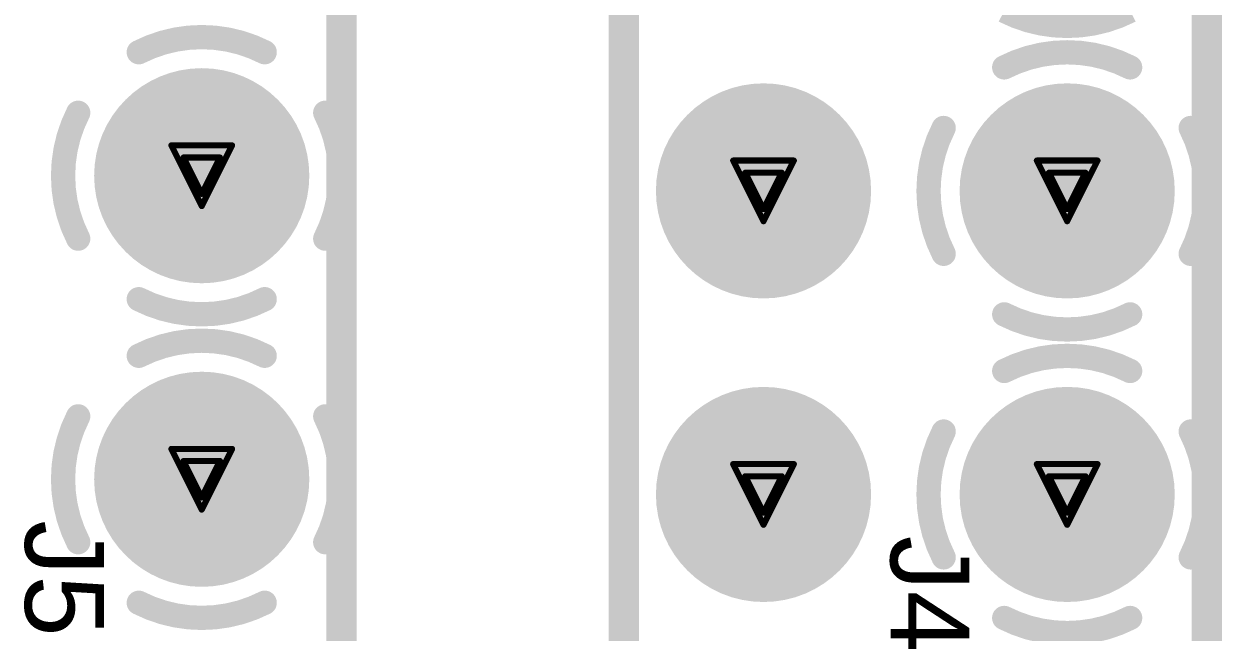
# Model space of a CAD drawing. Header units: inches. Extents: x -0.3 to 12.2, y -3.2 to 4.4.
# Drawn here: x 2.9909 to 3.3854, y 2.5622 to 2.7625 of the extents above; entities that cross this region are included whole.
import ezdxf

# ---------------------------------------------------------------- set-up
doc = ezdxf.new("R2010")
doc.units = ezdxf.units.IN
doc.header["$MEASUREMENT"] = 0
for name, color, linetype in [('Board Layer Stack Bottom Solder', 6, 'Continuous'), ('Bottom Layer_L8', 5, 'Continuous'), ('FAB_DWG_INFO', 1, 'Continuous'), ('Inner_L3', 76, 'Continuous'), ('Inner_L6', 156, 'Continuous'), ('Multi-Layer', 9, 'Continuous'), ('Pad Holes', 156, 'Continuous'), ('Plane_L2', 76, 'Continuous'), ('Plane_L4', 136, 'Continuous'), ('Plane_L5', 16, 'Continuous'), ('Plane_L7', 216, 'Continuous'), ('Top Assembly', 6, 'Continuous'), ('Top Overlay', 2, 'Continuous'), ('Top Solder', 216, 'Continuous'), ('TOP_L1', 1, 'Continuous')]:
    doc.layers.add(name, color=color, linetype=linetype)
doc.styles.add('Arial', font='', dxfattribs={"height": 0.2})
doc.styles.get('Arial').set_extended_font_data('Arial')

# ---------------------------------------------------------------- blocks, each defined once
blk = doc.blocks.new('HEADER_10X2_299')
at = {"layer": 'Board Layer Stack Bottom Solder'}
h = blk.add_hatch(color=6, dxfattribs=at)
edge = h.paths.add_edge_path()
edge.add_arc((0.3, 0.1), 0.03543, 0, 360)
h = blk.add_hatch(color=6, dxfattribs=at)
edge = h.paths.add_edge_path()
edge.add_arc((0.4, 0.1), 0.03543, 0, 360)
at = {"layer": 'Bottom Layer_L8'}
h = blk.add_hatch(color=5, dxfattribs=at)
edge = h.paths.add_edge_path()
edge.add_arc((0.3, 0.1), 0.03346, 0, 360)
h = blk.add_hatch(color=5, dxfattribs=at)
edge = h.paths.add_edge_path()
edge.add_arc((0.4, 0.1), 0.03346, 0, 360)
at = {"layer": 'Inner_L3'}
h = blk.add_hatch(color=76, dxfattribs=at)
edge = h.paths.add_edge_path()
edge.add_arc((0.3, 0.1), 0.03346, 0, 360)
h = blk.add_hatch(color=76, dxfattribs=at)
edge = h.paths.add_edge_path()
edge.add_arc((0.4, 0.1), 0.03346, 0, 360)
at = {"layer": 'Inner_L6'}
h = blk.add_hatch(color=156, dxfattribs=at)
edge = h.paths.add_edge_path()
edge.add_arc((0.3, 0.1), 0.03346, 0, 360)
h = blk.add_hatch(color=156, dxfattribs=at)
edge = h.paths.add_edge_path()
edge.add_arc((0.4, 0.1), 0.03346, 0, 360)
at = {"layer": 'Multi-Layer'}
h = blk.add_hatch(color=9, dxfattribs=at)
edge = h.paths.add_edge_path()
edge.add_arc((0.3, 0.1), 0.03346, 0, 360)
h = blk.add_hatch(color=9, dxfattribs=at)
edge = h.paths.add_edge_path()
edge.add_arc((0.4, 0.1), 0.03346, 0, 360)
at = {"layer": 'Pad Holes'}
h = blk.add_hatch(color=7, dxfattribs=at)
edge = h.paths.add_edge_path()
edge.add_arc((0.3, 0.1), 0.02165, 0, 360)
h = blk.add_hatch(color=7, dxfattribs=at)
edge = h.paths.add_edge_path()
edge.add_arc((0.4, 0.1), 0.02165, 0, 360)
at = {"layer": 'Top Solder'}
h = blk.add_hatch(color=216, dxfattribs=at)
edge = h.paths.add_edge_path()
edge.add_arc((0.3, 0.1), 0.03543, 0, 360)
h = blk.add_hatch(color=216, dxfattribs=at)
edge = h.paths.add_edge_path()
edge.add_arc((0.4, 0.1), 0.03543, 0, 360)
at = {"layer": 'TOP_L1'}
h = blk.add_hatch(color=1, dxfattribs=at)
edge = h.paths.add_edge_path()
edge.add_arc((0.3, 0.1), 0.03346, 0, 360)
h = blk.add_hatch(color=1, dxfattribs=at)
edge = h.paths.add_edge_path()
edge.add_arc((0.4, 0.1), 0.03346, 0, 360)
at = {"layer": 'Plane_L2'}
for points in [[(0.27927, 0.14068, 0.008, 0.008, -0.240079), (0.32073, 0.14068, 0.008, 0.008, 0)], [(0.37927, 0.14068, 0.008, 0.008, -0.240079), (0.42073, 0.14068, 0.008, 0.008, 0)], [(0.25932, 0.07927, 0.008, 0.008, -0.240079), (0.25932, 0.12073, 0.008, 0.008, 0)], [(0.34068, 0.12073, 0.008, 0.008, -0.240079), (0.34068, 0.07927, 0.008, 0.008, 0)], [(0.35932, 0.07927, 0.008, 0.008, -0.240079), (0.35932, 0.12073, 0.008, 0.008, 0)], [(0.44068, 0.12073, 0.008, 0.008, -0.240079), (0.44068, 0.07927, 0.008, 0.008, 0)], [(0.32073, 0.05932, 0.008, 0.008, -0.240079), (0.27927, 0.05932, 0.008, 0.008, 0)], [(0.42073, 0.05932, 0.008, 0.008, -0.240079), (0.37927, 0.05932, 0.008, 0.008, 0)]]:
    blk.add_lwpolyline(points, format="xyseb", dxfattribs=at)
for points in [[(0.27727, 0.14068, 0.004, 0.004, 1), (0.28127, 0.14068, 0.004, 0.004, 1)], [(0.31873, 0.14068, 0.004, 0.004, 1), (0.32273, 0.14068, 0.004, 0.004, 1)], [(0.37727, 0.14068, 0.004, 0.004, 1), (0.38127, 0.14068, 0.004, 0.004, 1)], [(0.41873, 0.14068, 0.004, 0.004, 1), (0.42273, 0.14068, 0.004, 0.004, 1)], [(0.25732, 0.12073, 0.004, 0.004, 1), (0.26132, 0.12073, 0.004, 0.004, 1)], [(0.33868, 0.12073, 0.004, 0.004, 1), (0.34268, 0.12073, 0.004, 0.004, 1)], [(0.35732, 0.12073, 0.004, 0.004, 1), (0.36132, 0.12073, 0.004, 0.004, 1)], [(0.43868, 0.12073, 0.004, 0.004, 1), (0.44268, 0.12073, 0.004, 0.004, 1)], [(0.25732, 0.07927, 0.004, 0.004, 1), (0.26132, 0.07927, 0.004, 0.004, 1)], [(0.33868, 0.07927, 0.004, 0.004, 1), (0.34268, 0.07927, 0.004, 0.004, 1)], [(0.35732, 0.07927, 0.004, 0.004, 1), (0.36132, 0.07927, 0.004, 0.004, 1)], [(0.43868, 0.07927, 0.004, 0.004, 1), (0.44268, 0.07927, 0.004, 0.004, 1)], [(0.27727, 0.05932, 0.004, 0.004, 1), (0.28127, 0.05932, 0.004, 0.004, 1)], [(0.31873, 0.05932, 0.004, 0.004, 1), (0.32273, 0.05932, 0.004, 0.004, 1)], [(0.37727, 0.05932, 0.004, 0.004, 1), (0.38127, 0.05932, 0.004, 0.004, 1)], [(0.41873, 0.05932, 0.004, 0.004, 1), (0.42273, 0.05932, 0.004, 0.004, 1)]]:
    blk.add_lwpolyline(points, format="xyseb", close=True, dxfattribs=at)
at = {"layer": 'Plane_L4'}
for points in [[(0.27927, 0.14068, 0.008, 0.008, -0.240079), (0.32073, 0.14068, 0.008, 0.008, 0)], [(0.37927, 0.14068, 0.008, 0.008, -0.240079), (0.42073, 0.14068, 0.008, 0.008, 0)], [(0.25932, 0.07927, 0.008, 0.008, -0.240079), (0.25932, 0.12073, 0.008, 0.008, 0)], [(0.34068, 0.12073, 0.008, 0.008, -0.240079), (0.34068, 0.07927, 0.008, 0.008, 0)], [(0.35932, 0.07927, 0.008, 0.008, -0.240079), (0.35932, 0.12073, 0.008, 0.008, 0)], [(0.44068, 0.12073, 0.008, 0.008, -0.240079), (0.44068, 0.07927, 0.008, 0.008, 0)], [(0.32073, 0.05932, 0.008, 0.008, -0.240079), (0.27927, 0.05932, 0.008, 0.008, 0)], [(0.42073, 0.05932, 0.008, 0.008, -0.240079), (0.37927, 0.05932, 0.008, 0.008, 0)]]:
    blk.add_lwpolyline(points, format="xyseb", dxfattribs=at)
for points in [[(0.27727, 0.14068, 0.004, 0.004, 1), (0.28127, 0.14068, 0.004, 0.004, 1)], [(0.31873, 0.14068, 0.004, 0.004, 1), (0.32273, 0.14068, 0.004, 0.004, 1)], [(0.37727, 0.14068, 0.004, 0.004, 1), (0.38127, 0.14068, 0.004, 0.004, 1)], [(0.41873, 0.14068, 0.004, 0.004, 1), (0.42273, 0.14068, 0.004, 0.004, 1)], [(0.25732, 0.12073, 0.004, 0.004, 1), (0.26132, 0.12073, 0.004, 0.004, 1)], [(0.33868, 0.12073, 0.004, 0.004, 1), (0.34268, 0.12073, 0.004, 0.004, 1)], [(0.35732, 0.12073, 0.004, 0.004, 1), (0.36132, 0.12073, 0.004, 0.004, 1)], [(0.43868, 0.12073, 0.004, 0.004, 1), (0.44268, 0.12073, 0.004, 0.004, 1)], [(0.25732, 0.07927, 0.004, 0.004, 1), (0.26132, 0.07927, 0.004, 0.004, 1)], [(0.33868, 0.07927, 0.004, 0.004, 1), (0.34268, 0.07927, 0.004, 0.004, 1)], [(0.35732, 0.07927, 0.004, 0.004, 1), (0.36132, 0.07927, 0.004, 0.004, 1)], [(0.43868, 0.07927, 0.004, 0.004, 1), (0.44268, 0.07927, 0.004, 0.004, 1)], [(0.27727, 0.05932, 0.004, 0.004, 1), (0.28127, 0.05932, 0.004, 0.004, 1)], [(0.31873, 0.05932, 0.004, 0.004, 1), (0.32273, 0.05932, 0.004, 0.004, 1)], [(0.37727, 0.05932, 0.004, 0.004, 1), (0.38127, 0.05932, 0.004, 0.004, 1)], [(0.41873, 0.05932, 0.004, 0.004, 1), (0.42273, 0.05932, 0.004, 0.004, 1)]]:
    blk.add_lwpolyline(points, format="xyseb", close=True, dxfattribs=at)
at = {"layer": 'Plane_L5'}
for points in [[(0.27927, 0.14068, 0.008, 0.008, -0.240079), (0.32073, 0.14068, 0.008, 0.008, 0)], [(0.37927, 0.14068, 0.008, 0.008, -0.240079), (0.42073, 0.14068, 0.008, 0.008, 0)], [(0.25932, 0.07927, 0.008, 0.008, -0.240079), (0.25932, 0.12073, 0.008, 0.008, 0)], [(0.34068, 0.12073, 0.008, 0.008, -0.240079), (0.34068, 0.07927, 0.008, 0.008, 0)], [(0.35932, 0.07927, 0.008, 0.008, -0.240079), (0.35932, 0.12073, 0.008, 0.008, 0)], [(0.44068, 0.12073, 0.008, 0.008, -0.240079), (0.44068, 0.07927, 0.008, 0.008, 0)], [(0.32073, 0.05932, 0.008, 0.008, -0.240079), (0.27927, 0.05932, 0.008, 0.008, 0)], [(0.42073, 0.05932, 0.008, 0.008, -0.240079), (0.37927, 0.05932, 0.008, 0.008, 0)]]:
    blk.add_lwpolyline(points, format="xyseb", dxfattribs=at)
for points in [[(0.27727, 0.14068, 0.004, 0.004, 1), (0.28127, 0.14068, 0.004, 0.004, 1)], [(0.31873, 0.14068, 0.004, 0.004, 1), (0.32273, 0.14068, 0.004, 0.004, 1)], [(0.37727, 0.14068, 0.004, 0.004, 1), (0.38127, 0.14068, 0.004, 0.004, 1)], [(0.41873, 0.14068, 0.004, 0.004, 1), (0.42273, 0.14068, 0.004, 0.004, 1)], [(0.25732, 0.12073, 0.004, 0.004, 1), (0.26132, 0.12073, 0.004, 0.004, 1)], [(0.33868, 0.12073, 0.004, 0.004, 1), (0.34268, 0.12073, 0.004, 0.004, 1)], [(0.35732, 0.12073, 0.004, 0.004, 1), (0.36132, 0.12073, 0.004, 0.004, 1)], [(0.43868, 0.12073, 0.004, 0.004, 1), (0.44268, 0.12073, 0.004, 0.004, 1)], [(0.25732, 0.07927, 0.004, 0.004, 1), (0.26132, 0.07927, 0.004, 0.004, 1)], [(0.33868, 0.07927, 0.004, 0.004, 1), (0.34268, 0.07927, 0.004, 0.004, 1)], [(0.35732, 0.07927, 0.004, 0.004, 1), (0.36132, 0.07927, 0.004, 0.004, 1)], [(0.43868, 0.07927, 0.004, 0.004, 1), (0.44268, 0.07927, 0.004, 0.004, 1)], [(0.27727, 0.05932, 0.004, 0.004, 1), (0.28127, 0.05932, 0.004, 0.004, 1)], [(0.31873, 0.05932, 0.004, 0.004, 1), (0.32273, 0.05932, 0.004, 0.004, 1)], [(0.37727, 0.05932, 0.004, 0.004, 1), (0.38127, 0.05932, 0.004, 0.004, 1)], [(0.41873, 0.05932, 0.004, 0.004, 1), (0.42273, 0.05932, 0.004, 0.004, 1)]]:
    blk.add_lwpolyline(points, format="xyseb", close=True, dxfattribs=at)
at = {"layer": 'Plane_L7'}
for points in [[(0.27927, 0.14068, 0.008, 0.008, -0.240079), (0.32073, 0.14068, 0.008, 0.008, 0)], [(0.37927, 0.14068, 0.008, 0.008, -0.240079), (0.42073, 0.14068, 0.008, 0.008, 0)], [(0.25932, 0.07927, 0.008, 0.008, -0.240079), (0.25932, 0.12073, 0.008, 0.008, 0)], [(0.34068, 0.12073, 0.008, 0.008, -0.240079), (0.34068, 0.07927, 0.008, 0.008, 0)], [(0.35932, 0.07927, 0.008, 0.008, -0.240079), (0.35932, 0.12073, 0.008, 0.008, 0)], [(0.44068, 0.12073, 0.008, 0.008, -0.240079), (0.44068, 0.07927, 0.008, 0.008, 0)], [(0.32073, 0.05932, 0.008, 0.008, -0.240079), (0.27927, 0.05932, 0.008, 0.008, 0)], [(0.42073, 0.05932, 0.008, 0.008, -0.240079), (0.37927, 0.05932, 0.008, 0.008, 0)]]:
    blk.add_lwpolyline(points, format="xyseb", dxfattribs=at)
for points in [[(0.27727, 0.14068, 0.004, 0.004, 1), (0.28127, 0.14068, 0.004, 0.004, 1)], [(0.31873, 0.14068, 0.004, 0.004, 1), (0.32273, 0.14068, 0.004, 0.004, 1)], [(0.37727, 0.14068, 0.004, 0.004, 1), (0.38127, 0.14068, 0.004, 0.004, 1)], [(0.41873, 0.14068, 0.004, 0.004, 1), (0.42273, 0.14068, 0.004, 0.004, 1)], [(0.25732, 0.12073, 0.004, 0.004, 1), (0.26132, 0.12073, 0.004, 0.004, 1)], [(0.33868, 0.12073, 0.004, 0.004, 1), (0.34268, 0.12073, 0.004, 0.004, 1)], [(0.35732, 0.12073, 0.004, 0.004, 1), (0.36132, 0.12073, 0.004, 0.004, 1)], [(0.43868, 0.12073, 0.004, 0.004, 1), (0.44268, 0.12073, 0.004, 0.004, 1)], [(0.25732, 0.07927, 0.004, 0.004, 1), (0.26132, 0.07927, 0.004, 0.004, 1)], [(0.33868, 0.07927, 0.004, 0.004, 1), (0.34268, 0.07927, 0.004, 0.004, 1)], [(0.35732, 0.07927, 0.004, 0.004, 1), (0.36132, 0.07927, 0.004, 0.004, 1)], [(0.43868, 0.07927, 0.004, 0.004, 1), (0.44268, 0.07927, 0.004, 0.004, 1)], [(0.27727, 0.05932, 0.004, 0.004, 1), (0.28127, 0.05932, 0.004, 0.004, 1)], [(0.31873, 0.05932, 0.004, 0.004, 1), (0.32273, 0.05932, 0.004, 0.004, 1)], [(0.37727, 0.05932, 0.004, 0.004, 1), (0.38127, 0.05932, 0.004, 0.004, 1)], [(0.41873, 0.05932, 0.004, 0.004, 1), (0.42273, 0.05932, 0.004, 0.004, 1)]]:
    blk.add_lwpolyline(points, format="xyseb", close=True, dxfattribs=at)
at = {"layer": 'Top Assembly'}
blk.add_lwpolyline([(0.95, 0.146, 0.006, 0.006, 0), (-0.05, 0.146, 0.006, 0.006, 0)], format="xyseb", dxfattribs=at)
at = {"layer": 'Top Overlay'}
blk.add_lwpolyline([(0.95, 0.146, 0.01, 0.01, 0), (-0.05, 0.146, 0.01, 0.01, 0)], format="xyseb", dxfattribs=at)
at = {"layer": 'Top Assembly', "style": 'Arial'}
blk.add_text('J5', height=0.025984, dxfattribs=at).set_placement((0.4135, 0.04183))
blk = doc.blocks.new('HEADER_10X2_300')
at = {"layer": 'Board Layer Stack Bottom Solder'}
h = blk.add_hatch(color=6, dxfattribs=at)
edge = h.paths.add_edge_path()
edge.add_arc((0.3, 0.1), 0.03543, 0, 360)
h = blk.add_hatch(color=6, dxfattribs=at)
edge = h.paths.add_edge_path()
edge.add_arc((0.4, 0.1), 0.03543, 0, 360)
h = blk.add_hatch(color=6, dxfattribs=at)
edge = h.paths.add_edge_path()
edge.add_arc((0.3, 0), 0.03543, 0, 360)
h = blk.add_hatch(color=6, dxfattribs=at)
edge = h.paths.add_edge_path()
edge.add_arc((0.4, 0), 0.03543, 0, 360)
at = {"layer": 'Bottom Layer_L8'}
h = blk.add_hatch(color=5, dxfattribs=at)
edge = h.paths.add_edge_path()
edge.add_arc((0.3, 0.1), 0.03346, 0, 360)
h = blk.add_hatch(color=5, dxfattribs=at)
edge = h.paths.add_edge_path()
edge.add_arc((0.4, 0.1), 0.03346, 0, 360)
h = blk.add_hatch(color=5, dxfattribs=at)
edge = h.paths.add_edge_path()
edge.add_arc((0.3, 0), 0.03346, 0, 360)
h = blk.add_hatch(color=5, dxfattribs=at)
edge = h.paths.add_edge_path()
edge.add_arc((0.4, 0), 0.03346, 0, 360)
at = {"layer": 'Inner_L3'}
h = blk.add_hatch(color=76, dxfattribs=at)
edge = h.paths.add_edge_path()
edge.add_arc((0.3, 0.1), 0.03346, 0, 360)
h = blk.add_hatch(color=76, dxfattribs=at)
edge = h.paths.add_edge_path()
edge.add_arc((0.4, 0.1), 0.03346, 0, 360)
h = blk.add_hatch(color=76, dxfattribs=at)
edge = h.paths.add_edge_path()
edge.add_arc((0.3, 0), 0.03346, 0, 360)
h = blk.add_hatch(color=76, dxfattribs=at)
edge = h.paths.add_edge_path()
edge.add_arc((0.4, 0), 0.03346, 0, 360)
at = {"layer": 'Inner_L6'}
h = blk.add_hatch(color=156, dxfattribs=at)
edge = h.paths.add_edge_path()
edge.add_arc((0.3, 0.1), 0.03346, 0, 360)
h = blk.add_hatch(color=156, dxfattribs=at)
edge = h.paths.add_edge_path()
edge.add_arc((0.4, 0.1), 0.03346, 0, 360)
h = blk.add_hatch(color=156, dxfattribs=at)
edge = h.paths.add_edge_path()
edge.add_arc((0.3, 0), 0.03346, 0, 360)
h = blk.add_hatch(color=156, dxfattribs=at)
edge = h.paths.add_edge_path()
edge.add_arc((0.4, 0), 0.03346, 0, 360)
at = {"layer": 'Multi-Layer'}
h = blk.add_hatch(color=9, dxfattribs=at)
edge = h.paths.add_edge_path()
edge.add_arc((0.3, 0.1), 0.03346, 0, 360)
h = blk.add_hatch(color=9, dxfattribs=at)
edge = h.paths.add_edge_path()
edge.add_arc((0.4, 0.1), 0.03346, 0, 360)
h = blk.add_hatch(color=9, dxfattribs=at)
edge = h.paths.add_edge_path()
edge.add_arc((0.3, 0), 0.03346, 0, 360)
h = blk.add_hatch(color=9, dxfattribs=at)
edge = h.paths.add_edge_path()
edge.add_arc((0.4, 0), 0.03346, 0, 360)
at = {"layer": 'Pad Holes'}
h = blk.add_hatch(color=7, dxfattribs=at)
edge = h.paths.add_edge_path()
edge.add_arc((0.3, 0.1), 0.02165, 0, 360)
h = blk.add_hatch(color=7, dxfattribs=at)
edge = h.paths.add_edge_path()
edge.add_arc((0.4, 0.1), 0.02165, 0, 360)
h = blk.add_hatch(color=7, dxfattribs=at)
edge = h.paths.add_edge_path()
edge.add_arc((0.3, 0), 0.02165, 0, 360)
h = blk.add_hatch(color=7, dxfattribs=at)
edge = h.paths.add_edge_path()
edge.add_arc((0.4, 0), 0.02165, 0, 360)
at = {"layer": 'Plane_L2'}
h = blk.add_hatch(color=76, dxfattribs=at)
edge = h.paths.add_edge_path()
edge.add_arc((0.3, 0), 0.03365, 0, 360)
h = blk.add_hatch(color=76, dxfattribs=at)
edge = h.paths.add_edge_path()
edge.add_arc((0.4, 0), 0.03365, 0, 360)
at = {"layer": 'Plane_L4'}
h = blk.add_hatch(color=136, dxfattribs=at)
edge = h.paths.add_edge_path()
edge.add_arc((0.3, 0), 0.03365, 0, 360)
h = blk.add_hatch(color=136, dxfattribs=at)
edge = h.paths.add_edge_path()
edge.add_arc((0.4, 0), 0.03365, 0, 360)
at = {"layer": 'Plane_L5'}
h = blk.add_hatch(color=16, dxfattribs=at)
edge = h.paths.add_edge_path()
edge.add_arc((0.3, 0), 0.03365, 0, 360)
h = blk.add_hatch(color=16, dxfattribs=at)
edge = h.paths.add_edge_path()
edge.add_arc((0.4, 0), 0.03365, 0, 360)
at = {"layer": 'Plane_L7'}
h = blk.add_hatch(color=216, dxfattribs=at)
edge = h.paths.add_edge_path()
edge.add_arc((0.3, 0), 0.03365, 0, 360)
h = blk.add_hatch(color=216, dxfattribs=at)
edge = h.paths.add_edge_path()
edge.add_arc((0.4, 0), 0.03365, 0, 360)
at = {"layer": 'Top Solder'}
h = blk.add_hatch(color=216, dxfattribs=at)
edge = h.paths.add_edge_path()
edge.add_arc((0.3, 0.1), 0.03543, 0, 360)
h = blk.add_hatch(color=216, dxfattribs=at)
edge = h.paths.add_edge_path()
edge.add_arc((0.4, 0.1), 0.03543, 0, 360)
h = blk.add_hatch(color=216, dxfattribs=at)
edge = h.paths.add_edge_path()
edge.add_arc((0.3, 0), 0.03543, 0, 360)
h = blk.add_hatch(color=216, dxfattribs=at)
edge = h.paths.add_edge_path()
edge.add_arc((0.4, 0), 0.03543, 0, 360)
at = {"layer": 'TOP_L1'}
h = blk.add_hatch(color=1, dxfattribs=at)
edge = h.paths.add_edge_path()
edge.add_arc((0.3, 0.1), 0.03346, 0, 360)
h = blk.add_hatch(color=1, dxfattribs=at)
edge = h.paths.add_edge_path()
edge.add_arc((0.4, 0.1), 0.03346, 0, 360)
h = blk.add_hatch(color=1, dxfattribs=at)
edge = h.paths.add_edge_path()
edge.add_arc((0.3, 0), 0.03346, 0, 360)
h = blk.add_hatch(color=1, dxfattribs=at)
edge = h.paths.add_edge_path()
edge.add_arc((0.4, 0), 0.03346, 0, 360)
at = {"layer": 'Plane_L2'}
for points in [[(0.27927, 0.14068, 0.008, 0.008, -0.240079), (0.32073, 0.14068, 0.008, 0.008, 0)], [(0.37927, 0.14068, 0.008, 0.008, -0.240079), (0.42073, 0.14068, 0.008, 0.008, 0)], [(0.24068, 0.12073, 0.008, 0.008, -0.240079), (0.24068, 0.07927, 0.008, 0.008, 0)], [(0.25932, 0.07927, 0.008, 0.008, -0.240079), (0.25932, 0.12073, 0.008, 0.008, 0)], [(0.34068, 0.12073, 0.008, 0.008, -0.240079), (0.34068, 0.07927, 0.008, 0.008, 0)], [(0.35932, 0.07927, 0.008, 0.008, -0.240079), (0.35932, 0.12073, 0.008, 0.008, 0)], [(0.44068, 0.12073, 0.008, 0.008, -0.240079), (0.44068, 0.07927, 0.008, 0.008, 0)], [(0.32073, 0.05932, 0.008, 0.008, -0.240079), (0.27927, 0.05932, 0.008, 0.008, 0)], [(0.42073, 0.05932, 0.008, 0.008, -0.240079), (0.37927, 0.05932, 0.008, 0.008, 0)]]:
    blk.add_lwpolyline(points, format="xyseb", dxfattribs=at)
for points in [[(0.27727, 0.14068, 0.004, 0.004, 1), (0.28127, 0.14068, 0.004, 0.004, 1)], [(0.31873, 0.14068, 0.004, 0.004, 1), (0.32273, 0.14068, 0.004, 0.004, 1)], [(0.37727, 0.14068, 0.004, 0.004, 1), (0.38127, 0.14068, 0.004, 0.004, 1)], [(0.41873, 0.14068, 0.004, 0.004, 1), (0.42273, 0.14068, 0.004, 0.004, 1)], [(0.25732, 0.12073, 0.004, 0.004, 1), (0.26132, 0.12073, 0.004, 0.004, 1)], [(0.33868, 0.12073, 0.004, 0.004, 1), (0.34268, 0.12073, 0.004, 0.004, 1)], [(0.35732, 0.12073, 0.004, 0.004, 1), (0.36132, 0.12073, 0.004, 0.004, 1)], [(0.43868, 0.12073, 0.004, 0.004, 1), (0.44268, 0.12073, 0.004, 0.004, 1)], [(0.25732, 0.07927, 0.004, 0.004, 1), (0.26132, 0.07927, 0.004, 0.004, 1)], [(0.33868, 0.07927, 0.004, 0.004, 1), (0.34268, 0.07927, 0.004, 0.004, 1)], [(0.35732, 0.07927, 0.004, 0.004, 1), (0.36132, 0.07927, 0.004, 0.004, 1)], [(0.43868, 0.07927, 0.004, 0.004, 1), (0.44268, 0.07927, 0.004, 0.004, 1)], [(0.27727, 0.05932, 0.004, 0.004, 1), (0.28127, 0.05932, 0.004, 0.004, 1)], [(0.31873, 0.05932, 0.004, 0.004, 1), (0.32273, 0.05932, 0.004, 0.004, 1)], [(0.37727, 0.05932, 0.004, 0.004, 1), (0.38127, 0.05932, 0.004, 0.004, 1)], [(0.41873, 0.05932, 0.004, 0.004, 1), (0.42273, 0.05932, 0.004, 0.004, 1)]]:
    blk.add_lwpolyline(points, format="xyseb", close=True, dxfattribs=at)
at = {"layer": 'Plane_L4'}
for points in [[(0.27927, 0.14068, 0.008, 0.008, -0.240079), (0.32073, 0.14068, 0.008, 0.008, 0)], [(0.37927, 0.14068, 0.008, 0.008, -0.240079), (0.42073, 0.14068, 0.008, 0.008, 0)], [(0.24068, 0.12073, 0.008, 0.008, -0.240079), (0.24068, 0.07927, 0.008, 0.008, 0)], [(0.25932, 0.07927, 0.008, 0.008, -0.240079), (0.25932, 0.12073, 0.008, 0.008, 0)], [(0.34068, 0.12073, 0.008, 0.008, -0.240079), (0.34068, 0.07927, 0.008, 0.008, 0)], [(0.35932, 0.07927, 0.008, 0.008, -0.240079), (0.35932, 0.12073, 0.008, 0.008, 0)], [(0.44068, 0.12073, 0.008, 0.008, -0.240079), (0.44068, 0.07927, 0.008, 0.008, 0)], [(0.32073, 0.05932, 0.008, 0.008, -0.240079), (0.27927, 0.05932, 0.008, 0.008, 0)], [(0.42073, 0.05932, 0.008, 0.008, -0.240079), (0.37927, 0.05932, 0.008, 0.008, 0)]]:
    blk.add_lwpolyline(points, format="xyseb", dxfattribs=at)
for points in [[(0.27727, 0.14068, 0.004, 0.004, 1), (0.28127, 0.14068, 0.004, 0.004, 1)], [(0.31873, 0.14068, 0.004, 0.004, 1), (0.32273, 0.14068, 0.004, 0.004, 1)], [(0.37727, 0.14068, 0.004, 0.004, 1), (0.38127, 0.14068, 0.004, 0.004, 1)], [(0.41873, 0.14068, 0.004, 0.004, 1), (0.42273, 0.14068, 0.004, 0.004, 1)], [(0.25732, 0.12073, 0.004, 0.004, 1), (0.26132, 0.12073, 0.004, 0.004, 1)], [(0.33868, 0.12073, 0.004, 0.004, 1), (0.34268, 0.12073, 0.004, 0.004, 1)], [(0.35732, 0.12073, 0.004, 0.004, 1), (0.36132, 0.12073, 0.004, 0.004, 1)], [(0.43868, 0.12073, 0.004, 0.004, 1), (0.44268, 0.12073, 0.004, 0.004, 1)], [(0.25732, 0.07927, 0.004, 0.004, 1), (0.26132, 0.07927, 0.004, 0.004, 1)], [(0.33868, 0.07927, 0.004, 0.004, 1), (0.34268, 0.07927, 0.004, 0.004, 1)], [(0.35732, 0.07927, 0.004, 0.004, 1), (0.36132, 0.07927, 0.004, 0.004, 1)], [(0.43868, 0.07927, 0.004, 0.004, 1), (0.44268, 0.07927, 0.004, 0.004, 1)], [(0.27727, 0.05932, 0.004, 0.004, 1), (0.28127, 0.05932, 0.004, 0.004, 1)], [(0.31873, 0.05932, 0.004, 0.004, 1), (0.32273, 0.05932, 0.004, 0.004, 1)], [(0.37727, 0.05932, 0.004, 0.004, 1), (0.38127, 0.05932, 0.004, 0.004, 1)], [(0.41873, 0.05932, 0.004, 0.004, 1), (0.42273, 0.05932, 0.004, 0.004, 1)]]:
    blk.add_lwpolyline(points, format="xyseb", close=True, dxfattribs=at)
at = {"layer": 'Plane_L5'}
for points in [[(0.27927, 0.14068, 0.008, 0.008, -0.240079), (0.32073, 0.14068, 0.008, 0.008, 0)], [(0.37927, 0.14068, 0.008, 0.008, -0.240079), (0.42073, 0.14068, 0.008, 0.008, 0)], [(0.24068, 0.12073, 0.008, 0.008, -0.240079), (0.24068, 0.07927, 0.008, 0.008, 0)], [(0.25932, 0.07927, 0.008, 0.008, -0.240079), (0.25932, 0.12073, 0.008, 0.008, 0)], [(0.34068, 0.12073, 0.008, 0.008, -0.240079), (0.34068, 0.07927, 0.008, 0.008, 0)], [(0.35932, 0.07927, 0.008, 0.008, -0.240079), (0.35932, 0.12073, 0.008, 0.008, 0)], [(0.44068, 0.12073, 0.008, 0.008, -0.240079), (0.44068, 0.07927, 0.008, 0.008, 0)], [(0.32073, 0.05932, 0.008, 0.008, -0.240079), (0.27927, 0.05932, 0.008, 0.008, 0)], [(0.42073, 0.05932, 0.008, 0.008, -0.240079), (0.37927, 0.05932, 0.008, 0.008, 0)]]:
    blk.add_lwpolyline(points, format="xyseb", dxfattribs=at)
for points in [[(0.27727, 0.14068, 0.004, 0.004, 1), (0.28127, 0.14068, 0.004, 0.004, 1)], [(0.31873, 0.14068, 0.004, 0.004, 1), (0.32273, 0.14068, 0.004, 0.004, 1)], [(0.37727, 0.14068, 0.004, 0.004, 1), (0.38127, 0.14068, 0.004, 0.004, 1)], [(0.41873, 0.14068, 0.004, 0.004, 1), (0.42273, 0.14068, 0.004, 0.004, 1)], [(0.25732, 0.12073, 0.004, 0.004, 1), (0.26132, 0.12073, 0.004, 0.004, 1)], [(0.33868, 0.12073, 0.004, 0.004, 1), (0.34268, 0.12073, 0.004, 0.004, 1)], [(0.35732, 0.12073, 0.004, 0.004, 1), (0.36132, 0.12073, 0.004, 0.004, 1)], [(0.43868, 0.12073, 0.004, 0.004, 1), (0.44268, 0.12073, 0.004, 0.004, 1)], [(0.25732, 0.07927, 0.004, 0.004, 1), (0.26132, 0.07927, 0.004, 0.004, 1)], [(0.33868, 0.07927, 0.004, 0.004, 1), (0.34268, 0.07927, 0.004, 0.004, 1)], [(0.35732, 0.07927, 0.004, 0.004, 1), (0.36132, 0.07927, 0.004, 0.004, 1)], [(0.43868, 0.07927, 0.004, 0.004, 1), (0.44268, 0.07927, 0.004, 0.004, 1)], [(0.27727, 0.05932, 0.004, 0.004, 1), (0.28127, 0.05932, 0.004, 0.004, 1)], [(0.31873, 0.05932, 0.004, 0.004, 1), (0.32273, 0.05932, 0.004, 0.004, 1)], [(0.37727, 0.05932, 0.004, 0.004, 1), (0.38127, 0.05932, 0.004, 0.004, 1)], [(0.41873, 0.05932, 0.004, 0.004, 1), (0.42273, 0.05932, 0.004, 0.004, 1)]]:
    blk.add_lwpolyline(points, format="xyseb", close=True, dxfattribs=at)
at = {"layer": 'Plane_L7'}
for points in [[(0.27927, 0.14068, 0.008, 0.008, -0.240079), (0.32073, 0.14068, 0.008, 0.008, 0)], [(0.37927, 0.14068, 0.008, 0.008, -0.240079), (0.42073, 0.14068, 0.008, 0.008, 0)], [(0.24068, 0.12073, 0.008, 0.008, -0.240079), (0.24068, 0.07927, 0.008, 0.008, 0)], [(0.25932, 0.07927, 0.008, 0.008, -0.240079), (0.25932, 0.12073, 0.008, 0.008, 0)], [(0.34068, 0.12073, 0.008, 0.008, -0.240079), (0.34068, 0.07927, 0.008, 0.008, 0)], [(0.35932, 0.07927, 0.008, 0.008, -0.240079), (0.35932, 0.12073, 0.008, 0.008, 0)], [(0.44068, 0.12073, 0.008, 0.008, -0.240079), (0.44068, 0.07927, 0.008, 0.008, 0)], [(0.32073, 0.05932, 0.008, 0.008, -0.240079), (0.27927, 0.05932, 0.008, 0.008, 0)], [(0.42073, 0.05932, 0.008, 0.008, -0.240079), (0.37927, 0.05932, 0.008, 0.008, 0)]]:
    blk.add_lwpolyline(points, format="xyseb", dxfattribs=at)
for points in [[(0.27727, 0.14068, 0.004, 0.004, 1), (0.28127, 0.14068, 0.004, 0.004, 1)], [(0.31873, 0.14068, 0.004, 0.004, 1), (0.32273, 0.14068, 0.004, 0.004, 1)], [(0.37727, 0.14068, 0.004, 0.004, 1), (0.38127, 0.14068, 0.004, 0.004, 1)], [(0.41873, 0.14068, 0.004, 0.004, 1), (0.42273, 0.14068, 0.004, 0.004, 1)], [(0.25732, 0.12073, 0.004, 0.004, 1), (0.26132, 0.12073, 0.004, 0.004, 1)], [(0.33868, 0.12073, 0.004, 0.004, 1), (0.34268, 0.12073, 0.004, 0.004, 1)], [(0.35732, 0.12073, 0.004, 0.004, 1), (0.36132, 0.12073, 0.004, 0.004, 1)], [(0.43868, 0.12073, 0.004, 0.004, 1), (0.44268, 0.12073, 0.004, 0.004, 1)], [(0.25732, 0.07927, 0.004, 0.004, 1), (0.26132, 0.07927, 0.004, 0.004, 1)], [(0.33868, 0.07927, 0.004, 0.004, 1), (0.34268, 0.07927, 0.004, 0.004, 1)], [(0.35732, 0.07927, 0.004, 0.004, 1), (0.36132, 0.07927, 0.004, 0.004, 1)], [(0.43868, 0.07927, 0.004, 0.004, 1), (0.44268, 0.07927, 0.004, 0.004, 1)], [(0.27727, 0.05932, 0.004, 0.004, 1), (0.28127, 0.05932, 0.004, 0.004, 1)], [(0.31873, 0.05932, 0.004, 0.004, 1), (0.32273, 0.05932, 0.004, 0.004, 1)], [(0.37727, 0.05932, 0.004, 0.004, 1), (0.38127, 0.05932, 0.004, 0.004, 1)], [(0.41873, 0.05932, 0.004, 0.004, 1), (0.42273, 0.05932, 0.004, 0.004, 1)]]:
    blk.add_lwpolyline(points, format="xyseb", close=True, dxfattribs=at)
at = {"layer": 'Top Assembly'}
for points in [[(0.95, 0.146, 0.006, 0.006, 0), (-0.05, 0.146, 0.006, 0.006, 0)], [(0.95, -0.046, 0.006, 0.006, 0), (-0.05, -0.046, 0.006, 0.006, 0)]]:
    blk.add_lwpolyline(points, format="xyseb", dxfattribs=at)
at = {"layer": 'Top Overlay'}
for points in [[(0.95, 0.146, 0.01, 0.01, 0), (-0.05, 0.146, 0.01, 0.01, 0)], [(0.95, -0.046, 0.01, 0.01, 0), (-0.05, -0.046, 0.01, 0.01, 0)]]:
    blk.add_lwpolyline(points, format="xyseb", dxfattribs=at)
at = {"layer": 'Top Assembly', "style": 'Arial'}
blk.add_text('J4', height=0.025984, dxfattribs=at).set_placement((0.41359, 0.04183))

msp = doc.modelspace()

# ---------------------------------------------------------------- linework, layer by layer
at = {"layer": 'FAB_DWG_INFO'}
for points in [[(3.03939, 2.72253, 0.002, 0.002, 0), (3.05939, 2.72253, 0.002, 0.002, 0)], [(3.03939, 2.72253, 0.002, 0.002, 0), (3.04939, 2.70253, 0.002, 0.002, 0)], [(3.04939, 2.70253, 0.002, 0.002, 0), (3.05939, 2.72253, 0.002, 0.002, 0)], [(3.04339, 2.71853, 0.002, 0.002, 0), (3.05539, 2.71853, 0.002, 0.002, 0)], [(3.04339, 2.71853, 0.002, 0.002, 0), (3.04939, 2.70653, 0.002, 0.002, 0)], [(3.04939, 2.70653, 0.002, 0.002, 0), (3.05539, 2.71853, 0.002, 0.002, 0)], [(3.22439, 2.71753, 0.002, 0.002, 0), (3.24439, 2.71753, 0.002, 0.002, 0)], [(3.22439, 2.71753, 0.002, 0.002, 0), (3.23439, 2.69753, 0.002, 0.002, 0)], [(3.23439, 2.69753, 0.002, 0.002, 0), (3.24439, 2.71753, 0.002, 0.002, 0)], [(3.32439, 2.71753, 0.002, 0.002, 0), (3.34439, 2.71753, 0.002, 0.002, 0)], [(3.32439, 2.71753, 0.002, 0.002, 0), (3.33439, 2.69753, 0.002, 0.002, 0)], [(3.33439, 2.69753, 0.002, 0.002, 0), (3.34439, 2.71753, 0.002, 0.002, 0)], [(3.22839, 2.71353, 0.002, 0.002, 0), (3.24039, 2.71353, 0.002, 0.002, 0)], [(3.22839, 2.71353, 0.002, 0.002, 0), (3.23439, 2.70153, 0.002, 0.002, 0)], [(3.23439, 2.70153, 0.002, 0.002, 0), (3.24039, 2.71353, 0.002, 0.002, 0)], [(3.32839, 2.71353, 0.002, 0.002, 0), (3.34039, 2.71353, 0.002, 0.002, 0)], [(3.32839, 2.71353, 0.002, 0.002, 0), (3.33439, 2.70153, 0.002, 0.002, 0)], [(3.33439, 2.70153, 0.002, 0.002, 0), (3.34039, 2.71353, 0.002, 0.002, 0)], [(3.03939, 2.62253, 0.002, 0.002, 0), (3.05939, 2.62253, 0.002, 0.002, 0)], [(3.03939, 2.62253, 0.002, 0.002, 0), (3.04939, 2.60253, 0.002, 0.002, 0)], [(3.04939, 2.60253, 0.002, 0.002, 0), (3.05939, 2.62253, 0.002, 0.002, 0)], [(3.04339, 2.61853, 0.002, 0.002, 0), (3.05539, 2.61853, 0.002, 0.002, 0)], [(3.04339, 2.61853, 0.002, 0.002, 0), (3.04939, 2.60653, 0.002, 0.002, 0)], [(3.04939, 2.60653, 0.002, 0.002, 0), (3.05539, 2.61853, 0.002, 0.002, 0)], [(3.22439, 2.61753, 0.002, 0.002, 0), (3.24439, 2.61753, 0.002, 0.002, 0)], [(3.22439, 2.61753, 0.002, 0.002, 0), (3.23439, 2.59753, 0.002, 0.002, 0)], [(3.23439, 2.59753, 0.002, 0.002, 0), (3.24439, 2.61753, 0.002, 0.002, 0)], [(3.32439, 2.61753, 0.002, 0.002, 0), (3.34439, 2.61753, 0.002, 0.002, 0)], [(3.32439, 2.61753, 0.002, 0.002, 0), (3.33439, 2.59753, 0.002, 0.002, 0)], [(3.33439, 2.59753, 0.002, 0.002, 0), (3.34439, 2.61753, 0.002, 0.002, 0)], [(3.22839, 2.61353, 0.002, 0.002, 0), (3.24039, 2.61353, 0.002, 0.002, 0)], [(3.22839, 2.61353, 0.002, 0.002, 0), (3.23439, 2.60153, 0.002, 0.002, 0)], [(3.23439, 2.60153, 0.002, 0.002, 0), (3.24039, 2.61353, 0.002, 0.002, 0)], [(3.32839, 2.61353, 0.002, 0.002, 0), (3.34039, 2.61353, 0.002, 0.002, 0)], [(3.32839, 2.61353, 0.002, 0.002, 0), (3.33439, 2.60153, 0.002, 0.002, 0)], [(3.33439, 2.60153, 0.002, 0.002, 0), (3.34039, 2.61353, 0.002, 0.002, 0)]]:
    msp.add_lwpolyline(points, format="xyseb", dxfattribs=at)
for points in [[(3.03889, 2.72253, 0.001, 0.001, 1), (3.03989, 2.72253, 0.001, 0.001, 1)], [(3.03889, 2.72253, 0.001, 0.001, 1), (3.03989, 2.72253, 0.001, 0.001, 1)], [(3.05889, 2.72253, 0.001, 0.001, 1), (3.05989, 2.72253, 0.001, 0.001, 1)], [(3.05889, 2.72253, 0.001, 0.001, 1), (3.05989, 2.72253, 0.001, 0.001, 1)], [(3.04289, 2.71853, 0.001, 0.001, 1), (3.04389, 2.71853, 0.001, 0.001, 1)], [(3.04289, 2.71853, 0.001, 0.001, 1), (3.04389, 2.71853, 0.001, 0.001, 1)], [(3.05489, 2.71853, 0.001, 0.001, 1), (3.05589, 2.71853, 0.001, 0.001, 1)], [(3.05489, 2.71853, 0.001, 0.001, 1), (3.05589, 2.71853, 0.001, 0.001, 1)], [(3.22389, 2.71753, 0.001, 0.001, 1), (3.22489, 2.71753, 0.001, 0.001, 1)], [(3.22389, 2.71753, 0.001, 0.001, 1), (3.22489, 2.71753, 0.001, 0.001, 1)], [(3.24389, 2.71753, 0.001, 0.001, 1), (3.24489, 2.71753, 0.001, 0.001, 1)], [(3.24389, 2.71753, 0.001, 0.001, 1), (3.24489, 2.71753, 0.001, 0.001, 1)], [(3.32389, 2.71753, 0.001, 0.001, 1), (3.32489, 2.71753, 0.001, 0.001, 1)], [(3.32389, 2.71753, 0.001, 0.001, 1), (3.32489, 2.71753, 0.001, 0.001, 1)], [(3.34389, 2.71753, 0.001, 0.001, 1), (3.34489, 2.71753, 0.001, 0.001, 1)], [(3.34389, 2.71753, 0.001, 0.001, 1), (3.34489, 2.71753, 0.001, 0.001, 1)], [(3.22789, 2.71353, 0.001, 0.001, 1), (3.22889, 2.71353, 0.001, 0.001, 1)], [(3.22789, 2.71353, 0.001, 0.001, 1), (3.22889, 2.71353, 0.001, 0.001, 1)], [(3.23989, 2.71353, 0.001, 0.001, 1), (3.24089, 2.71353, 0.001, 0.001, 1)], [(3.23989, 2.71353, 0.001, 0.001, 1), (3.24089, 2.71353, 0.001, 0.001, 1)], [(3.32789, 2.71353, 0.001, 0.001, 1), (3.32889, 2.71353, 0.001, 0.001, 1)], [(3.32789, 2.71353, 0.001, 0.001, 1), (3.32889, 2.71353, 0.001, 0.001, 1)], [(3.33989, 2.71353, 0.001, 0.001, 1), (3.34089, 2.71353, 0.001, 0.001, 1)], [(3.33989, 2.71353, 0.001, 0.001, 1), (3.34089, 2.71353, 0.001, 0.001, 1)], [(3.04889, 2.70653, 0.001, 0.001, 1), (3.04989, 2.70653, 0.001, 0.001, 1)], [(3.04889, 2.70653, 0.001, 0.001, 1), (3.04989, 2.70653, 0.001, 0.001, 1)], [(3.04889, 2.70253, 0.001, 0.001, 1), (3.04989, 2.70253, 0.001, 0.001, 1)], [(3.04889, 2.70253, 0.001, 0.001, 1), (3.04989, 2.70253, 0.001, 0.001, 1)], [(3.23389, 2.70153, 0.001, 0.001, 1), (3.23489, 2.70153, 0.001, 0.001, 1)], [(3.23389, 2.70153, 0.001, 0.001, 1), (3.23489, 2.70153, 0.001, 0.001, 1)], [(3.33389, 2.70153, 0.001, 0.001, 1), (3.33489, 2.70153, 0.001, 0.001, 1)], [(3.33389, 2.70153, 0.001, 0.001, 1), (3.33489, 2.70153, 0.001, 0.001, 1)], [(3.23389, 2.69753, 0.001, 0.001, 1), (3.23489, 2.69753, 0.001, 0.001, 1)], [(3.23389, 2.69753, 0.001, 0.001, 1), (3.23489, 2.69753, 0.001, 0.001, 1)], [(3.33389, 2.69753, 0.001, 0.001, 1), (3.33489, 2.69753, 0.001, 0.001, 1)], [(3.33389, 2.69753, 0.001, 0.001, 1), (3.33489, 2.69753, 0.001, 0.001, 1)], [(3.03889, 2.62253, 0.001, 0.001, 1), (3.03989, 2.62253, 0.001, 0.001, 1)], [(3.03889, 2.62253, 0.001, 0.001, 1), (3.03989, 2.62253, 0.001, 0.001, 1)], [(3.05889, 2.62253, 0.001, 0.001, 1), (3.05989, 2.62253, 0.001, 0.001, 1)], [(3.05889, 2.62253, 0.001, 0.001, 1), (3.05989, 2.62253, 0.001, 0.001, 1)], [(3.04289, 2.61853, 0.001, 0.001, 1), (3.04389, 2.61853, 0.001, 0.001, 1)], [(3.04289, 2.61853, 0.001, 0.001, 1), (3.04389, 2.61853, 0.001, 0.001, 1)], [(3.05489, 2.61853, 0.001, 0.001, 1), (3.05589, 2.61853, 0.001, 0.001, 1)], [(3.05489, 2.61853, 0.001, 0.001, 1), (3.05589, 2.61853, 0.001, 0.001, 1)], [(3.22389, 2.61753, 0.001, 0.001, 1), (3.22489, 2.61753, 0.001, 0.001, 1)], [(3.22389, 2.61753, 0.001, 0.001, 1), (3.22489, 2.61753, 0.001, 0.001, 1)], [(3.24389, 2.61753, 0.001, 0.001, 1), (3.24489, 2.61753, 0.001, 0.001, 1)], [(3.24389, 2.61753, 0.001, 0.001, 1), (3.24489, 2.61753, 0.001, 0.001, 1)], [(3.32389, 2.61753, 0.001, 0.001, 1), (3.32489, 2.61753, 0.001, 0.001, 1)], [(3.32389, 2.61753, 0.001, 0.001, 1), (3.32489, 2.61753, 0.001, 0.001, 1)], [(3.34389, 2.61753, 0.001, 0.001, 1), (3.34489, 2.61753, 0.001, 0.001, 1)], [(3.34389, 2.61753, 0.001, 0.001, 1), (3.34489, 2.61753, 0.001, 0.001, 1)], [(3.22789, 2.61353, 0.001, 0.001, 1), (3.22889, 2.61353, 0.001, 0.001, 1)], [(3.22789, 2.61353, 0.001, 0.001, 1), (3.22889, 2.61353, 0.001, 0.001, 1)], [(3.23989, 2.61353, 0.001, 0.001, 1), (3.24089, 2.61353, 0.001, 0.001, 1)], [(3.23989, 2.61353, 0.001, 0.001, 1), (3.24089, 2.61353, 0.001, 0.001, 1)], [(3.32789, 2.61353, 0.001, 0.001, 1), (3.32889, 2.61353, 0.001, 0.001, 1)], [(3.32789, 2.61353, 0.001, 0.001, 1), (3.32889, 2.61353, 0.001, 0.001, 1)], [(3.33989, 2.61353, 0.001, 0.001, 1), (3.34089, 2.61353, 0.001, 0.001, 1)], [(3.33989, 2.61353, 0.001, 0.001, 1), (3.34089, 2.61353, 0.001, 0.001, 1)], [(3.04889, 2.60653, 0.001, 0.001, 1), (3.04989, 2.60653, 0.001, 0.001, 1)], [(3.04889, 2.60653, 0.001, 0.001, 1), (3.04989, 2.60653, 0.001, 0.001, 1)], [(3.04889, 2.60253, 0.001, 0.001, 1), (3.04989, 2.60253, 0.001, 0.001, 1)], [(3.04889, 2.60253, 0.001, 0.001, 1), (3.04989, 2.60253, 0.001, 0.001, 1)], [(3.23389, 2.60153, 0.001, 0.001, 1), (3.23489, 2.60153, 0.001, 0.001, 1)], [(3.23389, 2.60153, 0.001, 0.001, 1), (3.23489, 2.60153, 0.001, 0.001, 1)], [(3.33389, 2.60153, 0.001, 0.001, 1), (3.33489, 2.60153, 0.001, 0.001, 1)], [(3.33389, 2.60153, 0.001, 0.001, 1), (3.33489, 2.60153, 0.001, 0.001, 1)], [(3.23389, 2.59753, 0.001, 0.001, 1), (3.23489, 2.59753, 0.001, 0.001, 1)], [(3.23389, 2.59753, 0.001, 0.001, 1), (3.23489, 2.59753, 0.001, 0.001, 1)], [(3.33389, 2.59753, 0.001, 0.001, 1), (3.33489, 2.59753, 0.001, 0.001, 1)], [(3.33389, 2.59753, 0.001, 0.001, 1), (3.33489, 2.59753, 0.001, 0.001, 1)]]:
    msp.add_lwpolyline(points, format="xyseb", close=True, dxfattribs=at)

# ---------------------------------------------------------------- block references
at = {"rotation": 270}
for name, p in [('HEADER_10X2_299', (2.94939, 3.01253)), ('HEADER_10X2_300', (3.23439, 3.00753))]:
    msp.add_blockref(name, p, dxfattribs=at)

doc.saveas('drawing.dxf')
